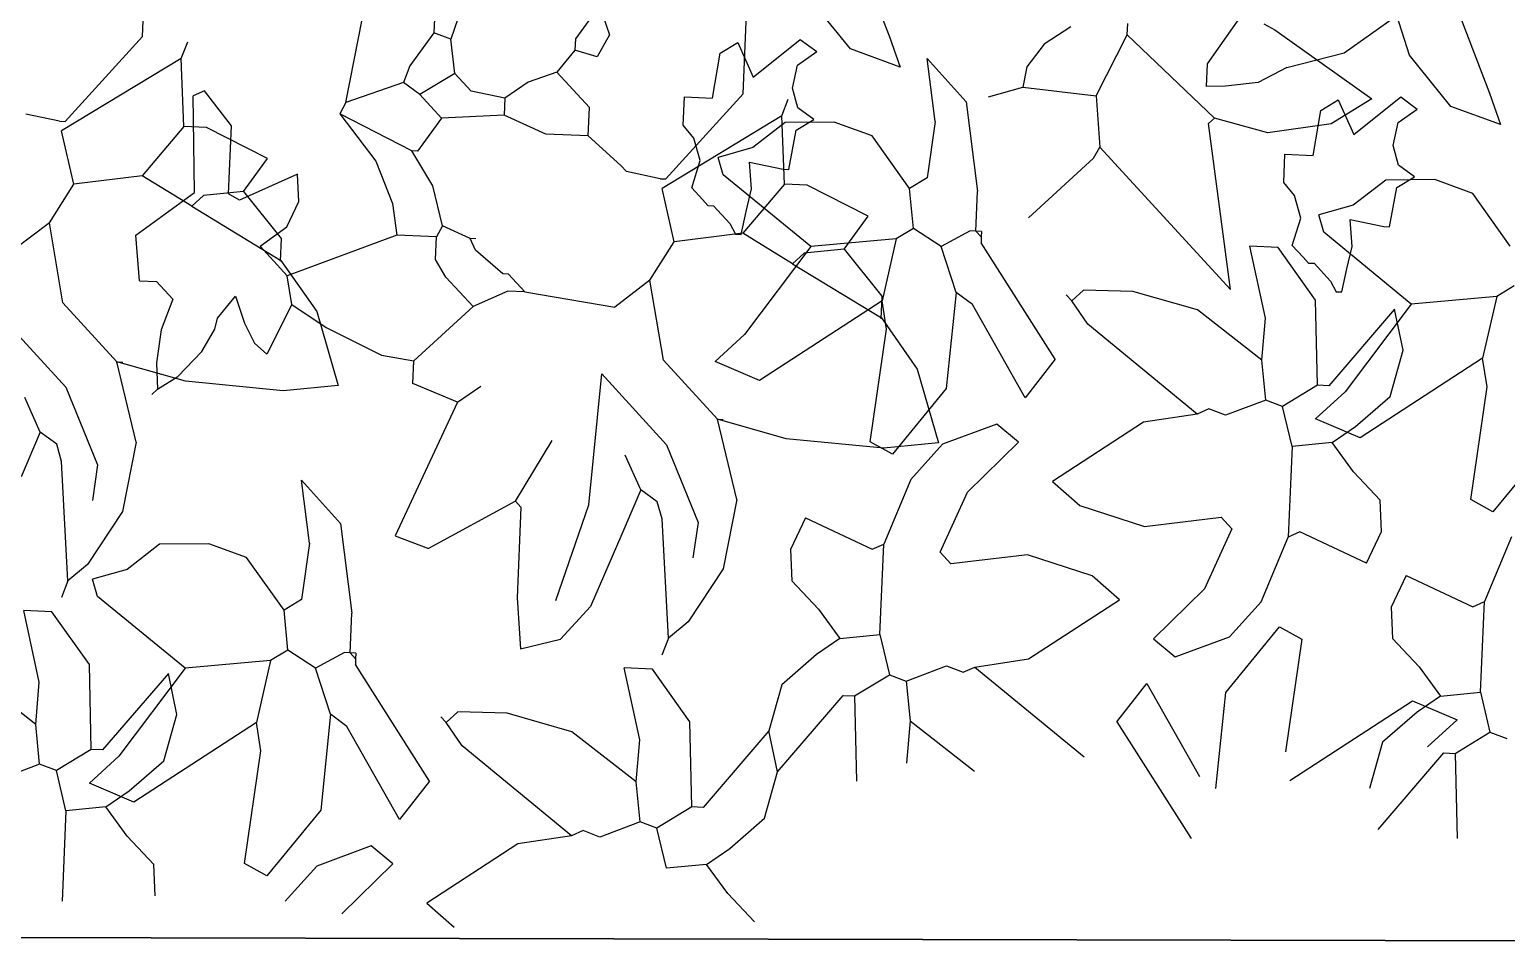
# Model space of a CAD drawing. Header units: inches. Extents: x 140.5 to 186.8, y 19 to 37.2.
# Drawn here: x 158.069 to 158.901, y 29.981 to 30.495 of the extents above; entities that cross this region are included whole.
import ezdxf

# ---------------------------------------------------------------- set-up
doc = ezdxf.new("R2010")
doc.units = ezdxf.units.IN
doc.header["$MEASUREMENT"] = 0
doc.layers.add('A-WALL-FULL', color=7, linetype='Continuous', lineweight=35)
doc.layers.add('VERDE_siepe', color=96, linetype='Continuous')

msp = doc.modelspace()

# ---------------------------------------------------------------- linework, layer by layer
at = {"layer": 'A-WALL-FULL'}
msp.add_line((157.09596, 29.98551), (159.34596, 29.98061), dxfattribs=at)
at = {"layer": 'VERDE_siepe'}
for p, q in [((158.13264, 30.49074), (158.13714, 30.59396)), ((158.47077, 30.45837), (158.47527, 30.56159)), ((158.52428, 30.5657), (158.55294, 30.49104)), ((158.73219, 30.47518), (158.78663, 30.5526)), ((158.86241, 30.53333), (158.89107, 30.45867)), ((158.24711, 30.45343), (158.25944, 30.51674)), ((158.31707, 30.52061), (158.30612, 30.48916)), ((158.2974, 30.50869), (158.2967, 30.49277)), ((158.53114, 30.48369), (158.50783, 30.51255)), ((158.38993, 30.50786), (158.37635, 30.4893)), ((158.38993, 30.50786), (158.39561, 30.49165)), ((158.80907, 30.4814), (158.83872, 30.50245)), ((158.84596, 30.48018), (158.83872, 30.50245)), ((158.2967, 30.49277), (158.28312, 30.47421)), ((158.30612, 30.48916), (158.2967, 30.49277)), ((158.39561, 30.49165), (158.38868, 30.47918)), ((158.65531, 30.49615), (158.64028, 30.48626)), ((158.66958, 30.45722), (158.68703, 30.49157)), ((158.68703, 30.49157), (158.68731, 30.49795)), ((158.68703, 30.49157), (158.73607, 30.44475)), ((158.76391, 30.49779), (158.77015, 30.49433)), ((158.77015, 30.49433), (158.82481, 30.45548)), ((158.08906, 30.44284), (158.13264, 30.49074)), ((158.15444, 30.47829), (158.15805, 30.48771)), ((158.30847, 30.46991), (158.30612, 30.48916)), ((158.37635, 30.4893), (158.37608, 30.48292)), ((158.45791, 30.48134), (158.46774, 30.4873)), ((158.46774, 30.4873), (158.47647, 30.46777)), ((158.47647, 30.46777), (158.50293, 30.48896)), ((158.50293, 30.48896), (158.51221, 30.48218)), ((158.5591, 30.47347), (158.53114, 30.48369)), ((158.55294, 30.49104), (158.5591, 30.47347)), ((158.64028, 30.48626), (158.63051, 30.47349)), ((158.15444, 30.47829), (158.0871, 30.4375)), ((158.15596, 30.43992), (158.15444, 30.47829)), ((158.37608, 30.48292), (158.36596, 30.4706)), ((158.38868, 30.47918), (158.37608, 30.48292)), ((158.45361, 30.456), (158.45791, 30.48134)), ((158.50145, 30.47456), (158.51221, 30.48218)), ((158.57894, 30.44274), (158.57435, 30.47829)), ((158.57435, 30.47829), (158.59632, 30.45388)), ((158.73164, 30.46243), (158.73219, 30.47518)), ((158.77679, 30.47323), (158.80907, 30.4814)), ((158.86927, 30.45132), (158.84596, 30.48018)), ((158.28312, 30.47421), (158.27952, 30.46479)), ((158.30847, 30.46991), (158.2888, 30.458)), ((158.31761, 30.45993), (158.30847, 30.46991)), ((158.36596, 30.4706), (158.34975, 30.46492)), ((158.38424, 30.45065), (158.36596, 30.4706)), ((158.4986, 30.4616), (158.50145, 30.47456)), ((158.63051, 30.47349), (158.62829, 30.46221)), ((158.77679, 30.47323), (158.76083, 30.46484)), ((158.16759, 30.46009), (158.16108, 30.45718)), ((158.18269, 30.44028), (158.16759, 30.46009)), ((158.27952, 30.46479), (158.24711, 30.45343)), ((158.2888, 30.458), (158.27952, 30.46479)), ((158.33659, 30.45591), (158.31761, 30.45993)), ((158.34975, 30.46492), (158.33659, 30.45591)), ((158.42719, 30.41047), (158.47077, 30.45837)), ((158.50155, 30.45057), (158.4986, 30.4616)), ((158.6089, 30.45667), (158.62829, 30.46221)), ((158.62829, 30.46221), (158.66958, 30.45722)), ((158.74231, 30.46271), (158.73164, 30.46243)), ((158.76083, 30.46484), (158.74231, 30.46271)), ((158.89107, 30.45867), (158.89722, 30.4411)), ((158.16191, 30.40288), (158.16108, 30.45718)), ((158.24711, 30.45343), (158.24364, 30.4472)), ((158.30099, 30.4447), (158.2888, 30.458)), ((158.33659, 30.45591), (158.33618, 30.44636)), ((158.38355, 30.43471), (158.38424, 30.45065)), ((158.43699, 30.44076), (158.43768, 30.4567)), ((158.43768, 30.4567), (158.45361, 30.456)), ((158.49257, 30.44592), (158.49618, 30.45534)), ((158.51055, 30.44394), (158.50155, 30.45057)), ((158.59632, 30.45388), (158.60276, 30.4034)), ((158.66958, 30.45722), (158.67151, 30.42841)), ((158.79604, 30.44898), (158.80587, 30.45493)), ((158.82481, 30.45548), (158.8019, 30.44141)), ((158.80587, 30.45493), (158.8146, 30.4354)), ((158.8146, 30.4354), (158.84106, 30.45659)), ((158.84106, 30.45659), (158.85034, 30.44981)), ((158.89722, 30.4411), (158.86927, 30.45132)), ((158.08586, 30.44298), (158.06689, 30.44699)), ((158.08586, 30.44298), (158.08906, 30.44284)), ((158.28423, 30.42628), (158.24364, 30.4472)), ((158.24364, 30.4472), (158.26405, 30.42052)), ((158.30099, 30.4447), (158.28741, 30.42614)), ((158.33618, 30.44636), (158.30099, 30.4447)), ((158.35961, 30.4357), (158.33618, 30.44636)), ((158.49257, 30.44592), (158.42523, 30.40513)), ((158.49446, 30.44219), (158.47615, 30.42807)), ((158.49409, 30.40755), (158.49257, 30.44592)), ((158.52211, 30.44245), (158.49446, 30.44219)), ((158.50071, 30.43798), (158.51055, 30.44394)), ((158.54348, 30.43471), (158.52211, 30.44245)), ((158.57894, 30.44274), (158.57436, 30.41102)), ((158.73274, 30.4417), (158.73607, 30.44475)), ((158.74508, 30.34814), (158.73274, 30.4417)), ((158.76626, 30.43642), (158.73607, 30.44475)), ((158.79174, 30.42363), (158.79604, 30.44898)), ((158.83673, 30.42923), (158.83958, 30.44219)), ((158.83958, 30.44219), (158.85034, 30.44981)), ((158.09389, 30.40751), (158.0871, 30.4375)), ((158.15596, 30.43992), (158.13241, 30.41222)), ((158.16871, 30.43937), (158.15596, 30.43992)), ((158.20306, 30.4219), (158.16871, 30.43937)), ((158.18102, 30.40205), (158.18269, 30.44028)), ((158.38355, 30.43471), (158.35961, 30.4357)), ((158.40197, 30.41795), (158.38355, 30.43471)), ((158.4431, 30.43348), (158.43699, 30.44076)), ((158.44655, 30.42079), (158.4431, 30.43348)), ((158.49655, 30.41582), (158.50071, 30.43798)), ((158.56452, 30.40506), (158.54348, 30.43471)), ((158.8019, 30.44141), (158.76626, 30.43642)), ((158.29614, 30.40661), (158.28423, 30.42628)), ((158.28741, 30.42614), (158.28423, 30.42628)), ((158.47615, 30.42807), (158.45676, 30.42254)), ((158.66805, 30.42217), (158.67151, 30.42841)), ((158.67151, 30.42841), (158.74508, 30.34814)), ((158.83968, 30.4182), (158.83673, 30.42923)), ((158.18948, 30.40334), (158.20306, 30.4219)), ((158.26405, 30.42052), (158.27345, 30.39666)), ((158.40502, 30.41463), (158.40197, 30.41795)), ((158.44183, 30.40543), (158.44655, 30.42079)), ((158.45952, 30.41284), (158.45676, 30.42254)), ((158.47438, 30.41998), (158.49336, 30.41596)), ((158.47556, 30.4048), (158.47438, 30.41998)), ((158.63147, 30.38865), (158.66805, 30.42217)), ((158.77511, 30.40839), (158.77581, 30.42433)), ((158.77581, 30.42433), (158.79174, 30.42363)), ((158.84867, 30.41157), (158.83968, 30.4182)), ((158.13241, 30.41222), (158.09389, 30.40751)), ((158.16039, 30.39504), (158.13241, 30.41222)), ((158.21981, 30.41312), (158.18726, 30.39858)), ((158.22067, 30.39779), (158.21981, 30.41312)), ((158.42399, 30.41061), (158.40502, 30.41463)), ((158.42399, 30.41061), (158.42719, 30.41047)), ((158.50884, 30.37239), (158.45952, 30.41284)), ((158.49336, 30.41596), (158.49655, 30.41582)), ((158.57436, 30.41102), (158.56452, 30.40506)), ((158.78123, 30.40111), (158.77511, 30.40839)), ((158.83259, 30.40982), (158.81428, 30.3957)), ((158.86024, 30.41008), (158.83259, 30.40982)), ((158.83884, 30.40561), (158.84867, 30.41157)), ((158.8816, 30.40234), (158.86024, 30.41008)), ((158.08018, 30.38577), (158.09389, 30.40751)), ((158.12894, 30.37878), (158.16191, 30.40288)), ((158.16704, 30.40113), (158.16039, 30.39504)), ((158.18948, 30.40334), (158.16704, 30.40113)), ((158.18726, 30.39858), (158.18102, 30.40205)), ((158.18948, 30.40334), (158.21067, 30.37688)), ((158.30154, 30.38402), (158.29614, 30.40661)), ((158.43202, 30.37514), (158.42523, 30.40513)), ((158.44793, 30.39879), (158.44183, 30.40543)), ((158.49409, 30.40755), (158.47053, 30.37985)), ((158.47251, 30.39215), (158.47556, 30.4048)), ((158.50683, 30.407), (158.49409, 30.40755)), ((158.54119, 30.38954), (158.50683, 30.407)), ((158.56674, 30.38263), (158.56452, 30.40506)), ((158.60179, 30.3811), (158.60276, 30.4034)), ((158.78468, 30.38842), (158.78123, 30.40111)), ((158.83468, 30.38345), (158.83884, 30.40561)), ((158.90265, 30.37269), (158.8816, 30.40234)), ((158.16039, 30.39504), (158.21046, 30.36455)), ((158.2139, 30.38342), (158.22067, 30.39779)), ((158.27345, 30.39666), (158.27577, 30.37877)), ((158.44793, 30.39879), (158.45097, 30.39546)), ((158.45097, 30.39546), (158.45416, 30.39532)), ((158.45416, 30.39532), (158.4633, 30.38535)), ((158.46968, 30.37919), (158.47251, 30.39215)), ((158.81428, 30.3957), (158.79489, 30.39017)), ((158.08018, 30.38577), (158.06037, 30.37067)), ((158.08779, 30.34074), (158.08018, 30.38577)), ((158.19889, 30.37254), (158.2139, 30.38342)), ((158.30154, 30.38402), (158.29807, 30.37779)), ((158.31719, 30.37696), (158.30154, 30.38402)), ((158.4633, 30.38535), (158.46649, 30.37933)), ((158.52761, 30.37097), (158.54119, 30.38954)), ((158.77996, 30.37307), (158.78468, 30.38842)), ((158.79765, 30.38047), (158.79489, 30.39017)), ((158.81251, 30.38761), (158.83149, 30.38359)), ((158.81369, 30.37243), (158.81251, 30.38761)), ((158.83149, 30.38359), (158.83468, 30.38345)), ((158.13101, 30.35315), (158.12894, 30.37878)), ((158.21067, 30.37688), (158.21012, 30.36414)), ((158.27577, 30.37877), (158.21413, 30.35591)), ((158.29807, 30.37779), (158.27577, 30.37877)), ((158.29751, 30.36504), (158.29807, 30.37779)), ((158.32038, 30.37682), (158.31719, 30.37696)), ((158.3201, 30.37045), (158.31719, 30.37696)), ((158.41831, 30.3534), (158.43202, 30.37514)), ((158.47053, 30.37985), (158.43202, 30.37514)), ((158.46649, 30.37933), (158.46968, 30.37919)), ((158.49851, 30.36267), (158.47053, 30.37985)), ((158.55691, 30.37667), (158.50884, 30.37239)), ((158.55691, 30.37667), (158.54901, 30.34191)), ((158.56674, 30.38263), (158.55691, 30.37667)), ((158.58225, 30.37237), (158.56674, 30.38263)), ((158.5986, 30.38124), (158.58225, 30.37237)), ((158.60179, 30.3811), (158.5986, 30.38124)), ((158.60498, 30.38096), (158.60179, 30.3811)), ((158.60484, 30.37778), (158.60179, 30.3811)), ((158.60484, 30.37778), (158.6047, 30.37458)), ((158.60498, 30.38096), (158.60484, 30.37778)), ((158.84697, 30.34002), (158.79765, 30.38047)), ((158.21413, 30.35591), (158.19889, 30.37254)), ((158.33547, 30.35701), (158.3201, 30.37045)), ((158.50884, 30.37239), (158.47157, 30.32293)), ((158.50517, 30.36876), (158.49851, 30.36267)), ((158.52761, 30.37097), (158.50517, 30.36876)), ((158.52761, 30.37097), (158.5488, 30.34451)), ((158.5907, 30.34647), (158.58225, 30.37237)), ((158.64652, 30.30892), (158.6047, 30.37458)), ((158.77201, 30.37186), (158.75609, 30.37256)), ((158.7648, 30.3321), (158.75609, 30.37256)), ((158.79307, 30.34221), (158.77201, 30.37186)), ((158.78606, 30.36642), (158.77996, 30.37307)), ((158.81064, 30.35978), (158.81369, 30.37243)), ((158.21046, 30.36455), (158.23071, 30.33582)), ((158.30347, 30.35521), (158.29751, 30.36504)), ((158.49851, 30.36267), (158.54859, 30.33218)), ((158.78606, 30.36642), (158.7891, 30.36309)), ((158.7891, 30.36309), (158.79229, 30.36295)), ((158.79229, 30.36295), (158.80143, 30.35298)), ((158.80781, 30.34682), (158.81064, 30.35978)), ((158.13101, 30.35315), (158.14057, 30.35273)), ((158.14057, 30.35273), (158.14971, 30.34276)), ((158.21661, 30.33984), (158.21413, 30.35591)), ((158.31871, 30.33859), (158.30347, 30.35521)), ((158.33866, 30.35687), (158.33547, 30.35701)), ((158.3478, 30.3469), (158.33866, 30.35687)), ((158.41831, 30.3534), (158.3985, 30.3383)), ((158.42592, 30.30837), (158.41831, 30.3534)), ((158.80143, 30.35298), (158.80462, 30.34696)), ((158.90487, 30.35026), (158.89504, 30.3443)), ((158.14971, 30.34276), (158.1432, 30.32553)), ((158.17478, 30.33209), (158.1849, 30.34442)), ((158.1849, 30.34442), (158.19005, 30.32935)), ((158.33824, 30.34731), (158.31871, 30.33859)), ((158.3478, 30.3469), (158.33824, 30.34731)), ((158.3478, 30.3469), (158.3985, 30.3383)), ((158.54901, 30.34191), (158.48001, 30.29703)), ((158.5488, 30.34451), (158.54825, 30.33177)), ((158.55149, 30.32583), (158.54901, 30.34191)), ((158.5907, 30.34647), (158.58515, 30.29245)), ((158.59998, 30.33968), (158.5907, 30.34647)), ((158.65578, 30.34181), (158.65274, 30.34513)), ((158.66244, 30.34791), (158.65578, 30.34181)), ((158.6902, 30.34708), (158.66244, 30.34791)), ((158.72661, 30.33669), (158.6902, 30.34708)), ((158.79417, 30.29428), (158.79307, 30.34221)), ((158.80462, 30.34696), (158.80781, 30.34682)), ((158.89504, 30.3443), (158.84697, 30.34002)), ((158.89504, 30.3443), (158.88713, 30.30954)), ((158.11826, 30.3075), (158.08779, 30.34074)), ((158.21661, 30.33984), (158.20262, 30.31172)), ((158.21661, 30.33984), (158.236, 30.32676)), ((158.23071, 30.33582), (158.24272, 30.29425)), ((158.31871, 30.33859), (158.28545, 30.30811)), ((158.62962, 30.28731), (158.59998, 30.33968)), ((158.66479, 30.32865), (158.65578, 30.34181)), ((158.76286, 30.30842), (158.72661, 30.33669)), ((158.83753, 30.33708), (158.80054, 30.29401)), ((158.84697, 30.34002), (158.8097, 30.29056)), ((158.84233, 30.31406), (158.83753, 30.33708)), ((158.05314, 30.33303), (158.0895, 30.29314)), ((158.1432, 30.32553), (158.14054, 30.30688)), ((158.16601, 30.31339), (158.17331, 30.32597)), ((158.17331, 30.32597), (158.17478, 30.33209)), ((158.19005, 30.32935), (158.19569, 30.31796)), ((158.236, 30.32676), (158.26727, 30.31132)), ((158.54235, 30.26239), (158.55149, 30.32583)), ((158.54859, 30.33218), (158.56884, 30.30345)), ((158.72643, 30.27809), (158.66479, 30.32865)), ((158.76287, 30.30842), (158.7648, 30.3321)), ((158.19569, 30.31796), (158.20262, 30.31172)), ((158.47157, 30.32293), (158.45494, 30.3077)), ((158.1525, 30.29932), (158.16601, 30.31339)), ((158.26727, 30.31132), (158.28545, 30.30811)), ((158.64652, 30.30892), (158.62962, 30.28731)), ((158.88713, 30.30954), (158.81814, 30.26466)), ((158.83505, 30.28799), (158.84233, 30.31406)), ((158.88962, 30.29346), (158.88713, 30.30954)), ((158.11826, 30.3075), (158.12146, 30.30736)), ((158.12907, 30.26233), (158.11826, 30.3075)), ((158.15682, 30.29653), (158.11826, 30.3075)), ((158.14054, 30.30688), (158.14111, 30.29206)), ((158.2849, 30.29537), (158.28545, 30.30811)), ((158.38397, 30.22695), (158.39127, 30.30067)), ((158.39127, 30.30067), (158.42763, 30.26077)), ((158.45639, 30.27513), (158.42592, 30.30837)), ((158.48001, 30.29703), (158.45494, 30.3077)), ((158.56884, 30.30345), (158.58084, 30.26188)), ((158.76508, 30.28598), (158.76287, 30.30841)), ((158.0895, 30.29314), (158.10732, 30.2495)), ((158.14111, 30.29206), (158.13779, 30.28902)), ((158.14111, 30.29206), (158.1525, 30.29932)), ((158.21187, 30.2912), (158.15682, 30.29653)), ((158.24272, 30.29425), (158.21187, 30.2912)), ((158.30997, 30.2847), (158.2849, 30.29537)), ((158.30997, 30.2847), (158.32313, 30.2937)), ((158.58515, 30.29245), (158.55481, 30.25546)), ((158.79417, 30.29428), (158.7745, 30.28237)), ((158.80054, 30.29401), (158.79417, 30.29428)), ((158.88048, 30.23002), (158.88962, 30.29346)), ((158.07504, 30.26788), (158.06632, 30.28741)), ((158.30997, 30.2847), (158.27478, 30.20962)), ((158.76508, 30.28598), (158.74236, 30.27739)), ((158.7745, 30.28237), (158.76508, 30.28598)), ((158.8097, 30.29056), (158.79307, 30.27533)), ((158.81549, 30.271), (158.83505, 30.28799)), ((158.72642, 30.27808), (158.69621, 30.27352)), ((158.73294, 30.28099), (158.72643, 30.27809)), ((158.74236, 30.27739), (158.73294, 30.28099)), ((158.7799, 30.25979), (158.7745, 30.28237)), ((158.81814, 30.26466), (158.79307, 30.27533)), ((158.07504, 30.26788), (158.06437, 30.24281)), ((158.08432, 30.26109), (158.07504, 30.26788)), ((158.45639, 30.27513), (158.45958, 30.27499)), ((158.4672, 30.22996), (158.45639, 30.27513)), ((158.49495, 30.26416), (158.45639, 30.27513)), ((158.61355, 30.27237), (158.58294, 30.26105)), ((158.62587, 30.26226), (158.61355, 30.27237)), ((158.69621, 30.27352), (158.64497, 30.24014)), ((158.80234, 30.262), (158.81549, 30.271)), ((158.08709, 30.2514), (158.08432, 30.26109)), ((158.12907, 30.26233), (158.12138, 30.22332)), ((158.34266, 30.22901), (158.36331, 30.26322)), ((158.42763, 30.26077), (158.44545, 30.21713)), ((158.55, 30.25883), (158.49495, 30.26416)), ((158.55481, 30.25546), (158.54235, 30.26239)), ((158.58084, 30.26188), (158.55, 30.25883)), ((158.58294, 30.26105), (158.56519, 30.2413)), ((158.59712, 30.23405), (158.62587, 30.26226)), ((158.7799, 30.25979), (158.77768, 30.20882)), ((158.80234, 30.262), (158.7799, 30.25979)), ((158.81438, 30.24552), (158.80234, 30.262)), ((158.92328, 30.26008), (158.89294, 30.22309)), ((158.09055, 30.18421), (158.08709, 30.2514)), ((158.41317, 30.23551), (158.40444, 30.25504)), ((158.10732, 30.2495), (158.10441, 30.2295)), ((158.82943, 30.2296), (158.81438, 30.24552)), ((158.22671, 30.20533), (158.22212, 30.24088)), ((158.22212, 30.24088), (158.24409, 30.21647)), ((158.41317, 30.23551), (158.4025, 30.21044)), ((158.42245, 30.22873), (158.41317, 30.23551)), ((158.56519, 30.2413), (158.54995, 30.20491)), ((158.58168, 30.20034), (158.59712, 30.23405)), ((158.64497, 30.24013), (158.66034, 30.2267)), ((158.34266, 30.22901), (158.29362, 30.20241)), ((158.34266, 30.22901), (158.34571, 30.22568)), ((158.34571, 30.22568), (158.34348, 30.17471)), ((158.3653, 30.17322), (158.38397, 30.22695)), ((158.42522, 30.21903), (158.42245, 30.22873)), ((158.4672, 30.22996), (158.45951, 30.19095)), ((158.66034, 30.2267), (158.69672, 30.21487)), ((158.8302, 30.21198), (158.82943, 30.2296)), ((158.89294, 30.22309), (158.88048, 30.23002)), ((158.12138, 30.22332), (158.10165, 30.1934)), ((158.42867, 30.15184), (158.42522, 30.21903)), ((158.44545, 30.21713), (158.44254, 30.19713)), ((158.50591, 30.2196), (158.49743, 30.20175)), ((158.50591, 30.2196), (158.54345, 30.202)), ((158.69672, 30.21487), (158.73986, 30.22004)), ((158.74595, 30.21339), (158.73986, 30.22004)), ((158.24409, 30.21647), (158.25053, 30.16599)), ((158.27478, 30.20962), (158.29362, 30.20241)), ((158.4025, 30.21044), (158.38476, 30.16971)), ((158.74595, 30.21339), (158.73051, 30.17968)), ((158.76244, 30.17242), (158.77768, 30.20882)), ((158.78418, 30.21172), (158.77768, 30.20882)), ((158.82172, 30.19412), (158.78418, 30.21172)), ((158.82172, 30.19412), (158.8302, 30.21198)), ((158.90331, 30.20893), (158.88808, 30.17254)), ((158.14223, 30.20478), (158.12392, 30.19066)), ((158.16988, 30.20504), (158.14223, 30.20478)), ((158.19125, 30.1973), (158.16988, 30.20504)), ((158.22671, 30.20533), (158.22213, 30.17361)), ((158.49743, 30.20175), (158.4982, 30.18412)), ((158.54345, 30.202), (158.54995, 30.20491)), ((158.54773, 30.15394), (158.54995, 30.20491)), ((158.10165, 30.1934), (158.09055, 30.18421)), ((158.2123, 30.16766), (158.19125, 30.1973)), ((158.58168, 30.20034), (158.58777, 30.19368)), ((158.6309, 30.19886), (158.58777, 30.19368)), ((158.66729, 30.18703), (158.6309, 30.19886)), ((158.09055, 30.18421), (158.08695, 30.17479)), ((158.12392, 30.19066), (158.10453, 30.18513)), ((158.1073, 30.17543), (158.10453, 30.18513)), ((158.45951, 30.19095), (158.43977, 30.16103)), ((158.4982, 30.18412), (158.51324, 30.1682)), ((158.68265, 30.17359), (158.66729, 30.18703)), ((158.84404, 30.18724), (158.83556, 30.16938)), ((158.84404, 30.18724), (158.88157, 30.16963)), ((158.73051, 30.17968), (158.70175, 30.15147)), ((158.08165, 30.16682), (158.06573, 30.16752)), ((158.07444, 30.12706), (158.06573, 30.16752)), ((158.15661, 30.13498), (158.1073, 30.17543)), ((158.22213, 30.17361), (158.2123, 30.16766)), ((158.21452, 30.14522), (158.2123, 30.16766)), ((158.34348, 30.17471), (158.34542, 30.1459)), ((158.38476, 30.16971), (158.368, 30.15129)), ((158.51324, 30.1682), (158.52529, 30.15172)), ((158.63142, 30.1402), (158.68266, 30.17359)), ((158.74469, 30.15267), (158.76244, 30.17242)), ((158.83556, 30.16938), (158.83632, 30.15175)), ((158.88157, 30.16963), (158.88808, 30.17254)), ((158.88586, 30.12157), (158.88808, 30.17254)), ((158.10271, 30.13717), (158.08165, 30.16682)), ((158.24956, 30.14369), (158.25053, 30.16599)), ((158.43977, 30.16103), (158.42867, 30.15184)), ((158.34542, 30.1459), (158.368, 30.15129)), ((158.42867, 30.15184), (158.42507, 30.14242)), ((158.52529, 30.15172), (158.51213, 30.14272)), ((158.52529, 30.15172), (158.54773, 30.15394)), ((158.54773, 30.15394), (158.55313, 30.13136)), ((158.70175, 30.15147), (158.71408, 30.14136)), ((158.71408, 30.14136), (158.74469, 30.15267)), ((158.74247, 30.12128), (158.77281, 30.15826)), ((158.77281, 30.15826), (158.78528, 30.15134)), ((158.78528, 30.15134), (158.77613, 30.08789)), ((158.83632, 30.15175), (158.85137, 30.13583)), ((158.21452, 30.14522), (158.20468, 30.13926)), ((158.23002, 30.13496), (158.21452, 30.14522)), ((158.24637, 30.14383), (158.23002, 30.13496)), ((158.24956, 30.14369), (158.24637, 30.14383)), ((158.25275, 30.14355), (158.24956, 30.14369)), ((158.25261, 30.14037), (158.24956, 30.14369)), ((158.25275, 30.14355), (158.25261, 30.14037)), ((158.51213, 30.14272), (158.49258, 30.12574)), ((158.10381, 30.08924), (158.10271, 30.13717)), ((158.15661, 30.13498), (158.11934, 30.08552)), ((158.20468, 30.13926), (158.15661, 30.13498)), ((158.20468, 30.13926), (158.19678, 30.1045)), ((158.23847, 30.10906), (158.23002, 30.13496)), ((158.25261, 30.14037), (158.25247, 30.13717)), ((158.29429, 30.07151), (158.25247, 30.13717)), ((158.41978, 30.13445), (158.40386, 30.13515)), ((158.41257, 30.09469), (158.40386, 30.13515)), ((158.44084, 30.1048), (158.41978, 30.13445)), ((158.56255, 30.12775), (158.58527, 30.13633)), ((158.58527, 30.13633), (158.59469, 30.13274)), ((158.59469, 30.13274), (158.6012, 30.13564)), ((158.6012, 30.13564), (158.63142, 30.1402)), ((158.6012, 30.13564), (158.66284, 30.08507)), ((158.85137, 30.13583), (158.86342, 30.11936)), ((158.07251, 30.10338), (158.03625, 30.13165)), ((158.07251, 30.10338), (158.07444, 30.12706)), ((158.14717, 30.13204), (158.11019, 30.08897)), ((158.15197, 30.10902), (158.14717, 30.13204)), ((158.49258, 30.12574), (158.4853, 30.09967)), ((158.53346, 30.11944), (158.55313, 30.13136)), ((158.55313, 30.13136), (158.56255, 30.12775)), ((158.56255, 30.12775), (158.56476, 30.10531)), ((158.68111, 30.1048), (158.698, 30.12642)), ((158.698, 30.12642), (158.72765, 30.07404)), ((158.4901, 30.07665), (158.52708, 30.11972)), ((158.52708, 30.11972), (158.53346, 30.11944)), ((158.53346, 30.11944), (158.53456, 30.07151)), ((158.73693, 30.06726), (158.74247, 30.12128)), ((158.86342, 30.11936), (158.85026, 30.11035)), ((158.86342, 30.11936), (158.88586, 30.12157)), ((158.88586, 30.12157), (158.89126, 30.09899)), ((158.14469, 30.08295), (158.15197, 30.10902)), ((158.23847, 30.10906), (158.23293, 30.05504)), ((158.24775, 30.10227), (158.23847, 30.10906)), ((158.31021, 30.1105), (158.30356, 30.1044)), ((158.33797, 30.10967), (158.31021, 30.1105)), ((158.37438, 30.09928), (158.33797, 30.10967)), ((158.77862, 30.07182), (158.84761, 30.11669)), ((158.85026, 30.11035), (158.83071, 30.09337)), ((158.84761, 30.11669), (158.87269, 30.10602)), ((158.07472, 30.08094), (158.07251, 30.10337)), ((158.19678, 30.1045), (158.12779, 30.05962)), ((158.19927, 30.08842), (158.19678, 30.1045)), ((158.2774, 30.0499), (158.24775, 30.10227)), ((158.30356, 30.1044), (158.30051, 30.10772)), ((158.31256, 30.09124), (158.30356, 30.1044)), ((158.44194, 30.05688), (158.44084, 30.1048)), ((158.56476, 30.10531), (158.56283, 30.08163)), ((158.56476, 30.10531), (158.60102, 30.07703)), ((158.68111, 30.1048), (158.72293, 30.03914)), ((158.85606, 30.0908), (158.87269, 30.10602)), ((158.41064, 30.07101), (158.37438, 30.09928)), ((158.41064, 30.07101), (158.41257, 30.09469)), ((158.4853, 30.09967), (158.44831, 30.0566)), ((158.4901, 30.07665), (158.4853, 30.09967)), ((158.83071, 30.09337), (158.82343, 30.0673)), ((158.87159, 30.08707), (158.89126, 30.09899)), ((158.89126, 30.09899), (158.90068, 30.09538)), ((158.10381, 30.08924), (158.08414, 30.07733)), ((158.11934, 30.08552), (158.10271, 30.07029)), ((158.11019, 30.08897), (158.10381, 30.08924)), ((158.19012, 30.02498), (158.19927, 30.08842)), ((158.3742, 30.04068), (158.31256, 30.09124)), ((158.82823, 30.04428), (158.86521, 30.08735)), ((158.86521, 30.08735), (158.87159, 30.08707)), ((158.87159, 30.08707), (158.87269, 30.03914)), ((158.07472, 30.08094), (158.052, 30.07235)), ((158.08414, 30.07733), (158.07472, 30.08094)), ((158.08954, 30.05475), (158.08414, 30.07733)), ((158.12514, 30.06596), (158.14469, 30.08295)), ((158.48282, 30.05058), (158.4901, 30.07665)), ((158.12779, 30.05962), (158.10271, 30.07029)), ((158.29429, 30.07151), (158.2774, 30.0499)), ((158.41285, 30.04857), (158.41064, 30.07101)), ((158.11198, 30.05696), (158.12514, 30.06596)), ((158.08954, 30.05475), (158.08732, 30.00378)), ((158.11198, 30.05696), (158.08954, 30.05475)), ((158.12403, 30.04048), (158.11198, 30.05696)), ((158.23293, 30.05504), (158.20259, 30.01806)), ((158.44194, 30.05688), (158.42227, 30.04496)), ((158.44831, 30.0566), (158.44194, 30.05688)), ((158.38071, 30.04358), (158.3742, 30.04068)), ((158.39013, 30.03998), (158.38071, 30.04358)), ((158.41285, 30.04857), (158.39013, 30.03998)), ((158.42227, 30.04496), (158.41285, 30.04857)), ((158.42767, 30.02238), (158.42227, 30.04496)), ((158.46327, 30.03359), (158.48282, 30.05058)), ((158.13907, 30.02456), (158.12403, 30.04048)), ((158.26132, 30.03496), (158.23071, 30.02364)), ((158.27365, 30.02485), (158.26132, 30.03496)), ((158.34398, 30.03611), (158.29274, 30.00273)), ((158.3742, 30.04067), (158.34398, 30.03611)), ((158.45011, 30.02459), (158.46327, 30.03359)), ((158.13984, 30.00694), (158.13907, 30.02456)), ((158.20259, 30.01806), (158.19012, 30.02498)), ((158.23071, 30.02364), (158.21296, 30.00389)), ((158.24489, 29.99664), (158.27365, 30.02485)), ((158.45011, 30.02459), (158.42767, 30.02238)), ((158.46216, 30.00811), (158.45011, 30.02459)), ((158.29274, 30.00272), (158.30811, 29.98929)), ((158.4772, 29.99219), (158.46216, 30.00811))]:
    msp.add_line(p, q, dxfattribs=at)
for centre in [(158.13264, 30.49074), (158.47077, 30.45837)]:
    msp.add_arc(centre, 0.000000399, 317.3475, 357.15048, dxfattribs=at)

doc.saveas('drawing.dxf')
